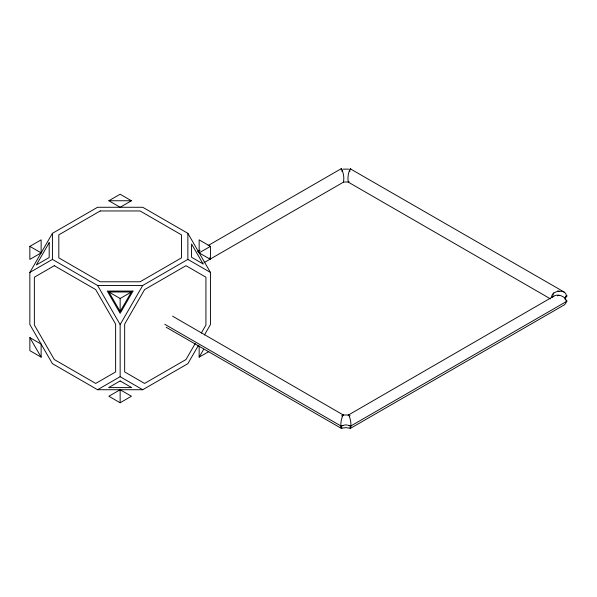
<?xml version="1.0" encoding="UTF-8"?>
<svg xmlns="http://www.w3.org/2000/svg" width="597" height="597" viewBox="0 0 597 597"><rect width="100%" height="100%" fill="white"/><g stroke="black" fill="none" stroke-linecap="round" stroke-linejoin="round"><path stroke-width="0.9" d="M348.126 415.199L553.725 296.246C558.926 292.418 571.157 299.276 564.352 304.858L350.521 428.318L345.887 427.616L341.253 428.318C340.23 423.974 341.208 418.907 343.088 414.878L343.641 415.199M348.372 414.811L348.685 414.878C350.566 418.907 351.543 423.974 350.521 428.318M551.531 297.321C551.829 288.978 570.142 289.149 565.546 298.291M349.484 416.482L349.536 416.37A6.395 1.59 -79.6 0 1 350.043 415.624M198.465 345.312L187.868 363.663L142.72 389.729L97.572 389.729L52.424 363.663L29.85 324.567L29.85 272.433L52.424 233.337L97.572 207.271L142.72 207.271L187.868 233.337L210.442 272.433L210.442 324.567L204.45 334.939M120.146 311.53L131.43 291.985L108.855 291.985L120.146 311.53L120.146 298.5L131.43 291.985M142.72 389.729L120.146 376.7L120.146 324.567L142.72 285.463L187.868 259.404L210.442 272.433M195.264 343.476L185.995 359.536L144.593 383.438L124.661 371.931L124.661 324.119L144.593 289.597L185.995 265.695L205.928 277.202L205.928 325.014L201.293 333.044M208.831 351.566L199.152 357.148L203.667 349.327M341.014 169.078L341.566 168.757C343.447 172.779 344.424 177.854 343.402 182.189L204.084 262.628M342.29 170.13L342.238 170.205A6.395 1.59 -79.6 0 0 341.73 171.287M349.051 181.592L348.372 182.189C347.35 177.854 348.32 172.779 350.2 168.757L564.352 292.142M341.566 428.243L341.932 427.721M552.531 297.187L553.725 296.246M29.85 246.367L41.133 239.852L41.133 252.882L29.85 259.404L29.85 246.367L41.133 252.882M108.855 200.749L120.146 194.234L131.43 200.749L120.146 207.271L108.855 200.749L131.43 200.749M29.85 272.433L52.424 259.404L52.424 233.337M197.622 251.606L200.047 250.21M208.114 245.554L341.253 168.682M199.152 252.882L210.442 246.367L210.442 259.404L199.152 252.882L199.152 239.852L210.442 246.367M97.572 389.729L120.146 376.7M120.146 389.729L108.855 396.251L120.146 402.766L131.43 396.251L120.146 389.729L120.146 402.766M340.812 425.9L343.387 425.295L341.409 426.243L164.787 324.275M348.566 169.138L343.208 169.138M559.24 295.381L559.076 295.396A6.395 4.97 -28.9 0 0 557.494 295.858M348.223 182.003L343.544 182.003M343.544 414.997L348.223 414.997M52.424 259.404L97.572 285.463L142.72 285.463M350.961 425.9L348.387 425.295L350.364 426.243L567.15 301.082L566.105 300.478M348.372 182.189L550.509 298.888M172.63 316.216L343.088 414.878M108.855 291.985L120.146 298.5M166.153 327.223L341.253 428.318M29.85 337.596L41.133 344.118L41.133 357.148L29.85 350.633L29.85 337.596L41.133 357.148M349.835 427.721L350.2 428.243M349.484 170.13L349.536 170.205A6.395 1.59 79.6 0 1 350.043 171.287M350.521 168.682L350.76 169.078M209.54 257.837L210.442 259.404M97.572 285.463L120.146 324.567M342.29 416.482L342.238 416.37A6.395 1.59 79.6 0 0 341.73 415.624M199.152 345.976L199.152 357.148M187.868 233.337L187.868 259.404M344.185 425.109A5.597 3.231 0 0 1 347.588 425.109M565.18 299.485A5.597 3.231 0 0 1 564.978 299M564.978 298A5.597 3.231 0 0 1 565.18 297.515M552.971 295.269A6.395 4.97 28.9 0 1 553.785 292.806M557.494 291.06A6.395 4.97 28.9 0 1 559.076 291.172M49.185 242.68L36.327 264.956L49.185 257.531L49.185 242.68M133.004 291.075L120.146 313.35L107.288 291.075L133.004 291.075M566.553 295.567L565.501 297.052L567.15 295.918L566.553 295.567M100.214 210.957L58.812 234.86L58.812 257.874L100.214 281.777L140.079 281.777L181.481 257.874L181.481 234.86L140.079 210.957L100.214 210.957M54.297 265.695L34.365 277.202L34.365 325.014L54.297 359.536L95.699 383.438L115.631 371.931L115.631 324.119L95.699 289.597L54.297 265.695M120.146 380.953L108.632 387.602L131.661 387.602L120.146 380.953M203.07 263.919L191.555 257.27L191.555 243.979L203.07 263.919"/></g></svg>
